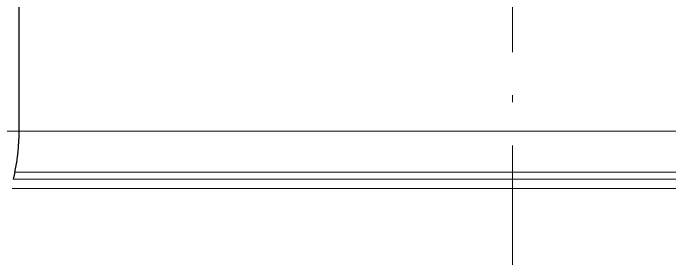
# Model space of a CAD drawing. Extents: x 0 to 420, y 0 to 594.
# Drawn here: x 109.7 to 155.44, y 306.63 to 323.73 of the extents above; entities that cross this region are included whole.
import ezdxf

# ---------------------------------------------------------------- set-up
doc = ezdxf.new("R2010")
doc.units = 0
doc.linetypes.add('DASHDOT', pattern=[18.5, 12, -3, 0.5, -3])

msp = doc.modelspace()

# ---------------------------------------------------------------- linework, layer by layer
at = {"linetype": 'DASHDOT', "lineweight": 13}
msp.add_line((144.475, 518.028), (144.475, 291.201), dxfattribs=at)
at = {"lineweight": 30}
msp.add_line((110.125, 315.515), (110.125, 408.715), dxfattribs=at)
at = {"lineweight": 13}
for p, q in [((110.125, 315.515), (82.268, 315.515)), ((110.125, 315.515), (82.268, 315.515)), ((178.825, 315.515), (114.33, 315.515)), ((179.142, 312.661), (114.052, 312.661)), ((179.252, 312.173), (113.955, 312.173)), ((179.325, 311.515), (113.891, 311.515))]:
    msp.add_line(p, q, dxfattribs=at)
at = {"lineweight": 13, "ltscale": 0.105126}
msp.add_line((114.33, 315.515), (110.125, 315.515), dxfattribs=at)
at = {"lineweight": 30, "ltscale": 0.0125}
msp.add_line((109.808, 312.661), (109.698, 312.173), dxfattribs=at)
at = {"lineweight": 13, "ltscale": 0.106096}
msp.add_line((114.052, 312.661), (109.808, 312.661), dxfattribs=at)
at = {"lineweight": 13, "ltscale": 0.106432}
msp.add_line((113.955, 312.173), (109.698, 312.173), dxfattribs=at)
at = {"lineweight": 13, "ltscale": 0.106656}
msp.add_line((113.891, 311.515), (109.625, 311.515), dxfattribs=at)
at = {"lineweight": 30}
msp.add_arc((97.125, 315.515), 13, 347.3196, 0, dxfattribs=at)

doc.saveas('drawing.dxf')
